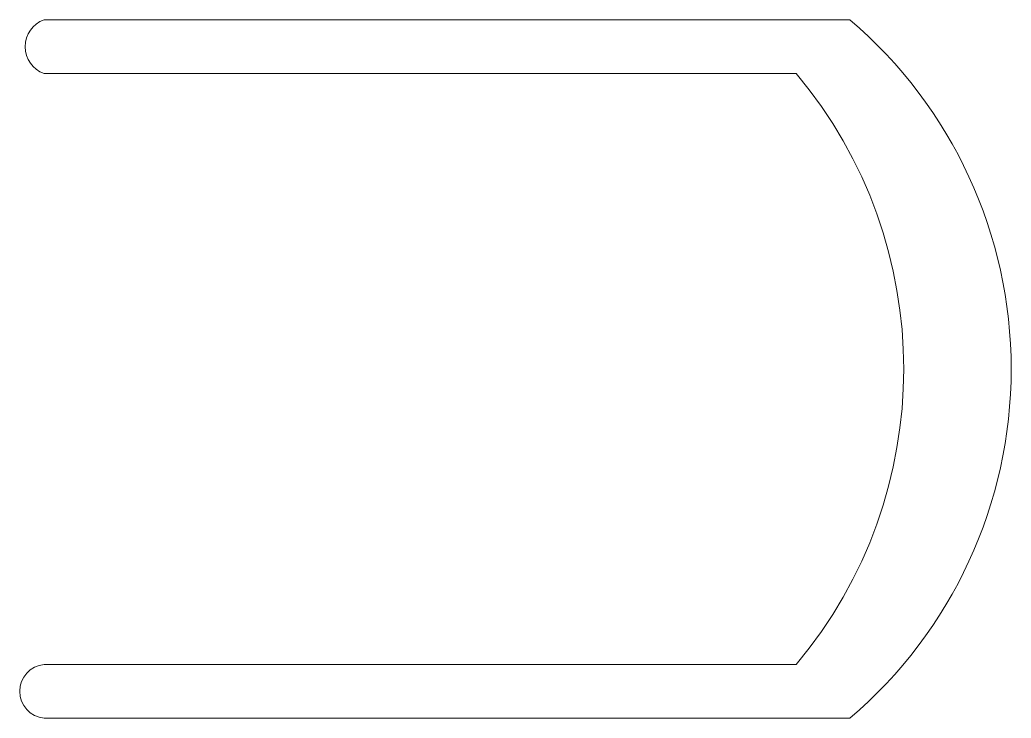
# Model space of a CAD drawing. Header units: millimetres. Extents: x 5 to 190, y 0 to 130.
import ezdxf

# ---------------------------------------------------------------- set-up
doc = ezdxf.new("R2010")
doc.units = ezdxf.units.MM
doc.layers.get('0').update_dxf_attribs({"linetype": 'CONTINUOUS', "lineweight": 0})

msp = doc.modelspace()

# ---------------------------------------------------------------- linework, layer by layer
for p, q in [((10, 130), (160, 130)), ((10, 120), (150, 120)), ((10, 10), (140, 10)), ((140, 10), (150, 10)), ((10, 0), (160, 0))]:
    msp.add_line(p, q)
for centre, radius, start, end in [((11.81, 125), 5.32, 109.9256, 250.0744), ((104.58, 65), 85.42, 310.4497, 49.5503), ((84.37, 65), 85.63, 320.0338, 39.9662), ((10.52, 5), 5.03, 95.9469, 264.0531)]:
    msp.add_arc(centre, radius, start, end)

doc.saveas('drawing.dxf')
